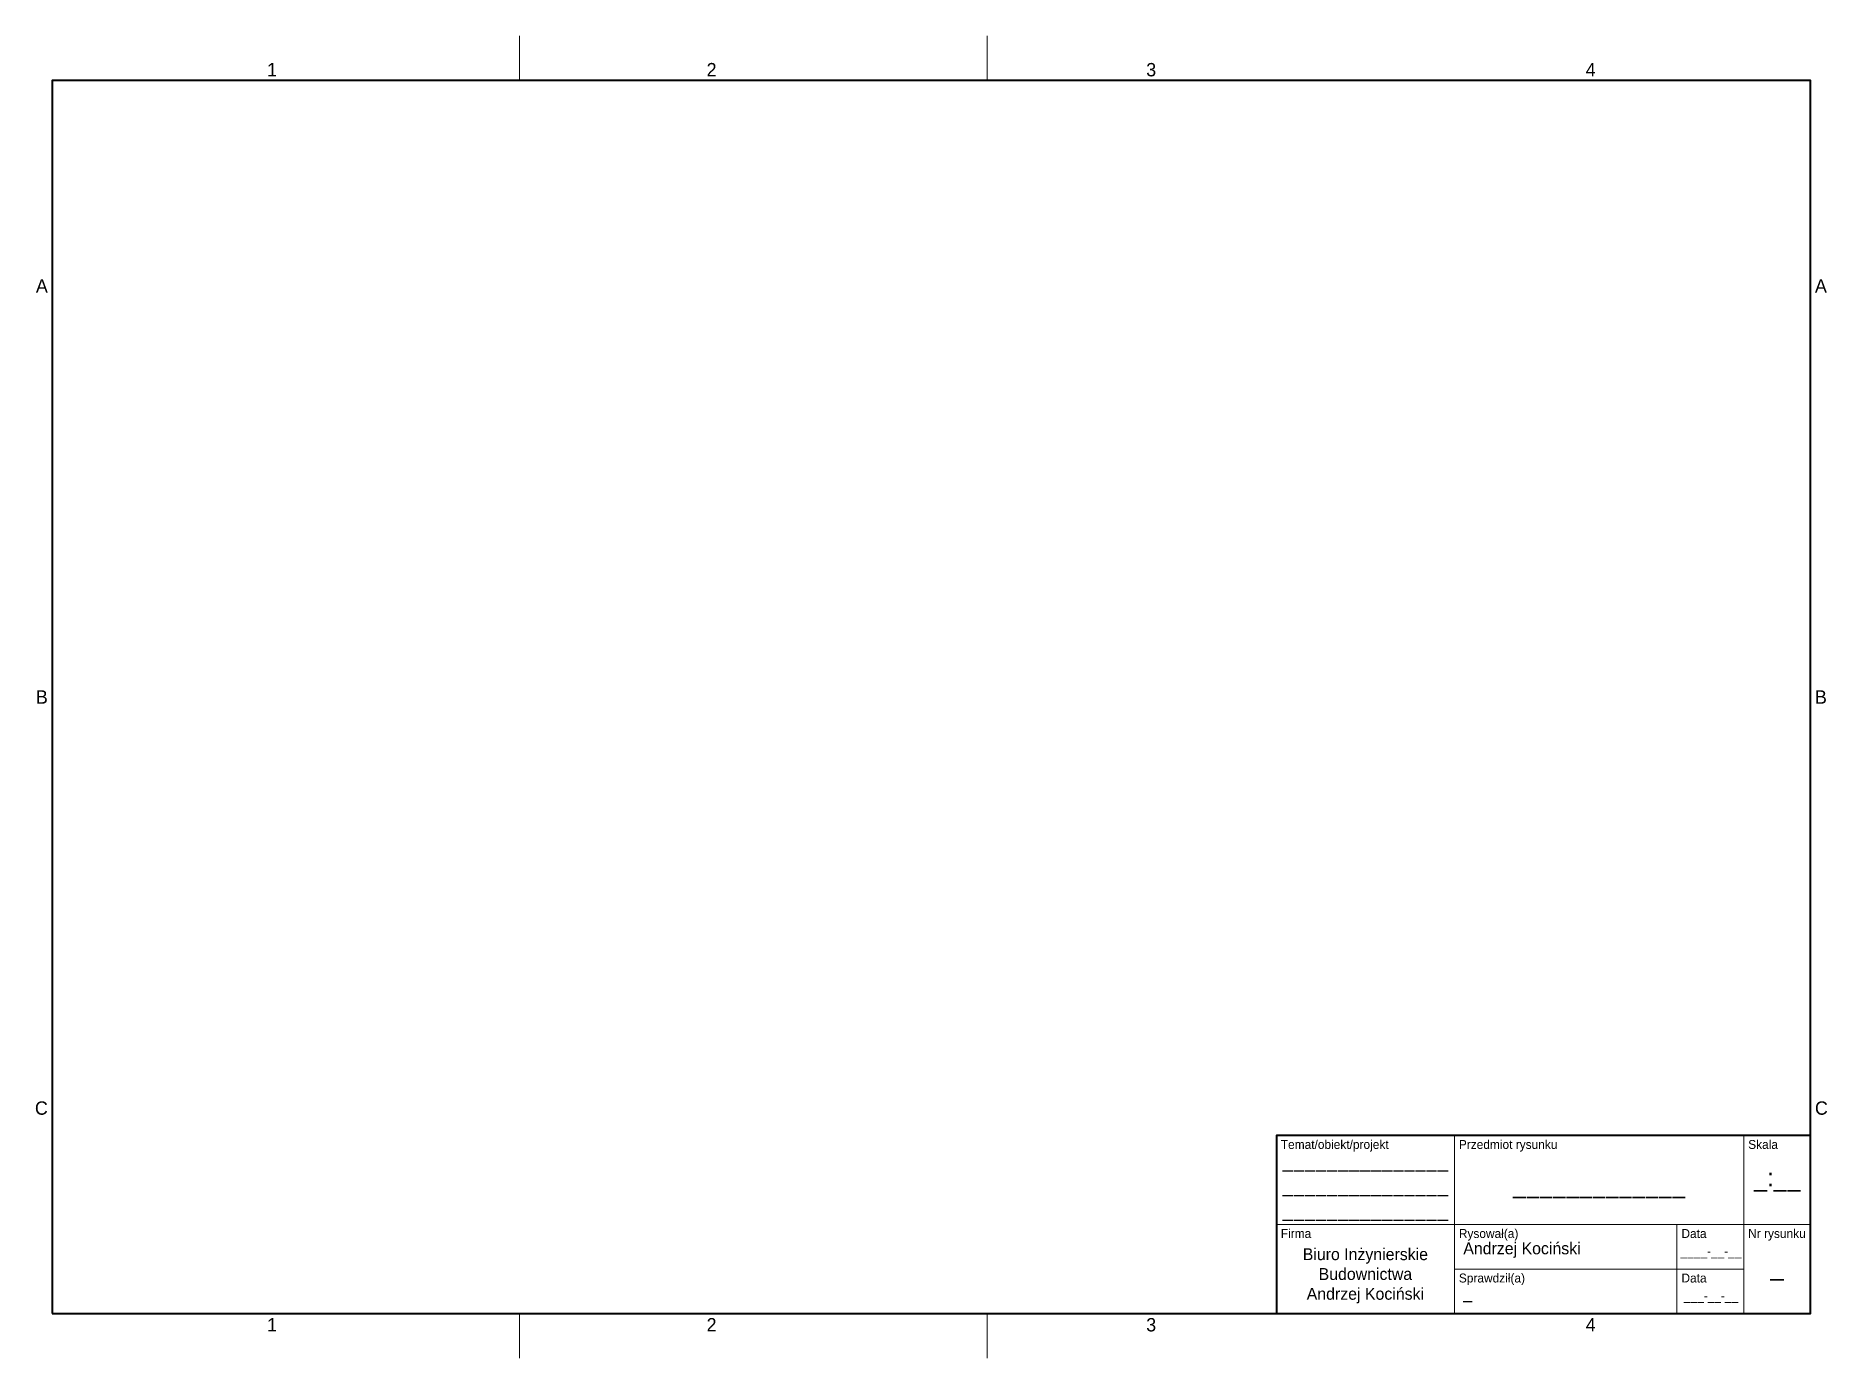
# Model space of a CAD drawing. Header units: millimetres. Extents: x 11 to 414, y 0 to 297.
import ezdxf
from ezdxf.enums import TextEntityAlignment as Align

# ---------------------------------------------------------------- set-up
doc = ezdxf.new("R2010")
doc.units = ezdxf.units.MM
doc.linetypes.add('ACAD_ISO02W100', pattern=[15, 12, -3])
doc.layers.add('ramka tabliczka', color=178, linetype='Continuous', lineweight=35, true_color=0x000000)
doc.styles.add('textstyle3', font='')
doc.styles.get('textstyle3').set_extended_font_data('Fira Sans Compressed')

msp = doc.modelspace()

# ---------------------------------------------------------------- linework, layer by layer
at = {"layer": 'ramka tabliczka', "linetype": 'ACAD_ISO02W100', "lineweight": 18}
for p, q in [((120, 297), (120, 287)), ((225, 297), (225, 287)), ((120, 0), (120, 10)), ((225, 0), (225, 10))]:
    msp.add_line(p, q, dxfattribs=at)
at = {"layer": 'ramka tabliczka', "lineweight": 18}
for p, q in [((330, 50), (330, 20)), ((395, 30), (395, 50)), ((290, 30), (330, 30)), ((330, 30), (375, 30)), ((375, 30), (395, 30)), ((380, 20), (380, 30)), ((395, 30), (410, 30)), ((395, 20), (395, 30)), ((330, 20), (330, 10)), ((330, 20), (375, 20)), ((375, 20), (395, 20)), ((380, 10), (380, 20)), ((395, 10), (395, 20))]:
    msp.add_line(p, q, dxfattribs=at)
at = {"layer": 'ramka tabliczka', "flags": 128}
msp.add_lwpolyline([(15, 10), (410, 10), (410, 287), (15, 287)], close=True, dxfattribs=at)
at = {"layer": 'ramka tabliczka', "lineweight": 35, "flags": 128}
msp.add_lwpolyline([(290, 10), (410, 10), (410, 50), (290, 50)], close=True, dxfattribs=at)

# ---------------------------------------------------------------- texts
at = {"layer": 'ramka tabliczka', "style": 'textstyle3'}
for s, p in [('1', (64.38, 287)), ('2', (163.12, 287)), ('3', (261.88, 287)), ('4', (360.62, 287))]:
    msp.add_text(s, height=3, dxfattribs=at).set_placement(p, align=Align.BOTTOM_CENTER)
for s, p in [('A', (14, 240.83)), ('B', (14, 148.5)), ('C', (14, 56.17))]:
    msp.add_text(s, height=3, dxfattribs=at).set_placement(p, align=Align.MIDDLE_RIGHT)
for s, p in [('A', (411, 240.83)), ('B', (411, 148.5)), ('C', (411, 56.17))]:
    msp.add_text(s, height=3, dxfattribs=at).set_placement(p, align=Align.MIDDLE_LEFT)
for s, p in [('Temat/obiekt/projekt', (291, 49)), ('Przedmiot rysunku', (331, 49)), ('Skala', (396, 49)), ('Firma', (291, 29)), ('Rysował(a)', (331, 29)), ('Data', (381, 29)), ('Nr rysunku', (396, 29)), ('Sprawdził(a)', (331, 19)), ('Data', (381, 19))]:
    msp.add_text(s, height=2, dxfattribs=at).set_placement(p, align=Align.TOP_LEFT)
for s, p in [('1', (64.38, 9)), ('2', (163.12, 9)), ('3', (261.88, 9)), ('4', (360.62, 9))]:
    msp.add_text(s, height=3, dxfattribs=at).set_placement(p, align=Align.TOP_CENTER)
for s, insert, char_height, attachment_point in [('\\H3.333;_______________\\P_______________\\P_______________', (310, 38.5), 5, 5), ('\\H4;_:__', (402.5, 40), 6, 5), ('\\H4;_____________', (362.5, 38.5), 6, 5), ('\\H2.667;Biuro Inżynierskie\\PBudownictwa\\PAndrzej Kociński', (310, 18.5), 4, 5), ('\\H2.667;Andrzej Kociński', (332, 26), 4, 1), ('\\H2;____-__-__', (387.65, 25), 3, 2), ('\\H4;_', (402.5, 20), 6, 5), ('\\H2.667;_', (332, 16), 4, 1), ('\\H2;___-__-__', (387.65, 15), 3, 2)]:
    msp.add_mtext(s, dxfattribs=dict(at, insert=insert, char_height=char_height, attachment_point=attachment_point))

doc.saveas('drawing.dxf')
